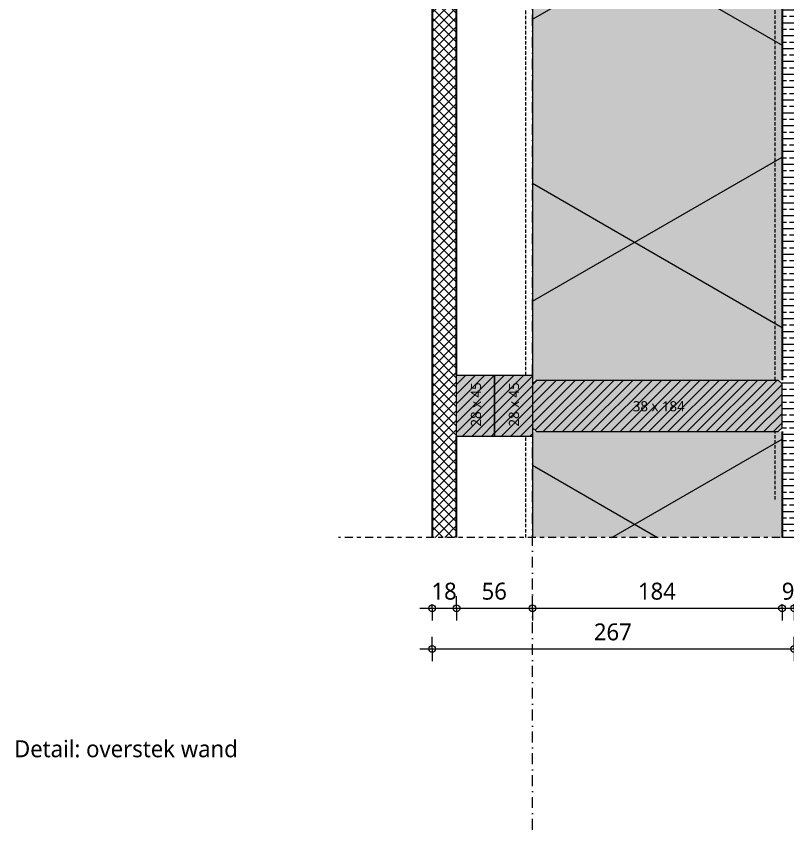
# Model space of a CAD drawing. Header units: millimetres. Extents: x 2927 to 18500, y -7154 to 6447.
# Drawn here: x 9266 to 9834, y 2741 to 3340 of the extents above; entities that cross this region are included whole.
import ezdxf

# ---------------------------------------------------------------- set-up
doc = ezdxf.new("R2010")
doc.units = ezdxf.units.MM
for name, pattern in [('MV_center', [15, 6, -3, 3, -3]), ('MV_hidden', [3.75, 2.5, -1.25]), ('MV_stramien', [16, 8, -4, 0, -4])]:
    doc.linetypes.add(name, pattern=pattern)
for name, color, linetype, lineweight in [('A-ANNO-DIMS', 211, 'Continuous', 13), ('A-ANNO-DIMS-5', 211, 'Continuous', 13), ('A-ANNO-NOTE', 131, 'Continuous', 18), ('A-DETL', 90, 'Continuous', 13), ('A-DETL-GENF', 92, 'Continuous', 18), ('A-DETL-MEDM', 33, 'Continuous', 18), ('G-ANNO-TEXT', 231, 'Continuous', 13)]:
    doc.layers.add(name, color=color, linetype=linetype, lineweight=lineweight)
doc.styles.add('Segoe UI', font='segoeui.ttf', dxfattribs={"height": 7.5})
doc.styles.add('Segoe UI_3', font='segoeui.ttf', dxfattribs={"height": 12.5})
doc.dimstyles.new('2_5_mm_controle', dxfattribs={"dimscale": 304.8, "dimtxt": 13.092049, "dimasz": 0.016404, "dimexe": 0.029528, "dimexo": 0.0625, "dimgap": 0.008202, "dimtad": 1, "dimdec": 0, "dimzin": 0, "dimdsep": 46, "dimtxsty": 'Segoe UI_3', "dimblk1": 'DOTBLANK', "dimblk2": 'DOTBLANK', "dimsah": 1, "dimcen": 0.09, "dimdle": 0.029528, "dimazin": 0, "dimtfac": 1, "dimtdec": 4, "dimtix": 1, "dimtmove": 0, "dimatfit": 3, "dimfxl": 0.029528, "dimfxlon": 1, "dimtvp": 1, "dimtfill": 1, "dimtolj": 1, "dimtzin": 0, "dimarcsym": 2})

# ---------------------------------------------------------------- blocks, each defined once
blk = doc.blocks.new('42 isolatie - Type 1-3769776-Details Domera')
at = {"layer": 'A-DETL-GENF'}
h = blk.add_hatch(color=256, dxfattribs=at)
h.paths.add_polyline_path([(12.28, -184.8), (90.28, -184.8), (90.28, -0.8), (12.28, -0.8), (12.28, -184.66)])
h.paths.add_polyline_path([(128.28, -184.66), (128.28, -184.8), (493.28, -184.8), (493.28, -184.66), (535.28, -184.66), (535.28, -0.8), (128.28, -0.8), (128.28, -181.97)])
at = {"layer": 'A-DETL-GENF', "lineweight": 13}
h = blk.add_hatch(dxfattribs=at)
h.set_pattern_fill('FP_11', color=256, style=0, pattern_type=2)
h.set_pattern_definition([(300, (-2126.39, -181.76), (-155.885, -90), []), (240, (-2126.39, -181.76), (-155.885, 90), [])])
h.paths.add_polyline_path([(12.28, -184.8), (90.28, -184.8), (90.28, -0.8), (12.28, -0.8), (12.28, -184.66)])
h.paths.add_polyline_path([(128.28, -184.66), (128.28, -184.8), (493.28, -184.8), (493.28, -184.66), (535.28, -184.66), (535.28, -0.8), (128.28, -0.8), (128.28, -181.97)])
at = {"layer": 'A-DETL-GENF'}
for p, q in [((86.78, -0.8), (12.28, -0.8)), ((86.78, -0.8), (12.28, -0.8)), ((523.28, -0.8), (131.78, -0.8)), ((523.28, -0.8), (131.78, -0.8)), ((535.28, -3.63), (535.28, -0.8)), ((535.28, -181.97), (535.28, -3.63)), ((12.28, -184.8), (90.28, -184.8)), ((128.28, -184.8), (493.28, -184.8)), ((535.28, -184.66), (535.28, -181.97))]:
    blk.add_line(p, q, dxfattribs=at)
blk = doc.blocks.new('NLRS_00_DI_maskeer - Type 1-4234560-Details Domera')
at = {"layer": 'A-DETL-GENF', "linetype": 'MV_center'}
blk.add_line((345.5, 0), (-100, 0), dxfattribs=at)
blk = doc.blocks.new('00 hout_rechthoekig_sls - SLS 38x184-V4-Details Domera')
at = {"layer": 'A-DETL-GENF'}
blk.add_hatch(color=256, dxfattribs=at).paths.add_polyline_path([(2.83, -38), (181.17, -38), (184, -35.17), (184, -2.83), (181.17, 0), (2.83, 0), (0, -2.83), (0, -35.17)])
at = {"layer": 'A-DETL-MEDM', "lineweight": 13}
h = blk.add_hatch(dxfattribs=at)
h.set_pattern_fill('FP_21', color=256, style=0, pattern_type=2)
h.set_pattern_definition([(45, (-9646.565, -3072.223), (-3.535534, 3.535534), [])])
h.paths.add_polyline_path([(2.83, -38), (181.17, -38), (184, -35.17), (184, -2.83), (181.17, 0), (2.83, 0), (0, -2.83), (0, -35.17)])
at = {"layer": 'A-DETL-MEDM'}
for p, q in [((0, -2.83), (2.83, 0)), ((2.83, 0), (0, -2.83)), ((2.83, 0), (181.17, 0)), ((181.17, 0), (184, -2.83)), ((181.17, 0), (184, -2.83)), ((184, -35.17), (184, -2.83)), ((2.83, -38), (0, -35.17)), ((0, -35.17), (2.83, -38)), ((184, -35.17), (181.17, -38)), ((181.17, -38), (184, -35.17)), ((2.83, -38), (181.17, -38))]:
    blk.add_line(p, q, dxfattribs=at)
blk = doc.blocks.new('00 hout_rechthoekig_sls - Vuren Gewolmaniseerd 28x45-V67-Details Domera')
at = {"layer": 'A-DETL-GENF', "lineweight": 13}
blk.add_hatch(color=256, dxfattribs=at).paths.add_polyline_path([(0, -28), (45, -28), (45, 0), (0, 0)])
at = {"layer": 'A-DETL-MEDM', "lineweight": 13}
h = blk.add_hatch(dxfattribs=at)
h.set_pattern_fill('FP_105', color=256, style=0, pattern_type=2)
h.set_pattern_definition([(315, (-3030.723, 9618.565), (3.535534, 3.535534), [])])
h.paths.add_polyline_path([(0, -28), (45, -28), (45, 0), (0, 0)])
at = {"layer": 'A-DETL-MEDM'}
for p, q in [((0, 0), (45, 0)), ((0, -28), (0, 0)), ((45, 0), (45, -28)), ((45, 0), (45, -28)), ((45, 0), (45, -28)), ((45, -28), (0, -28)), ((45, -28), (0, -28))]:
    blk.add_line(p, q, dxfattribs=at)
blk = doc.blocks.new('00 hout_rechthoekig_sls - Vuren Gewolmaniseerd 28x45-V68-Details Domera')
at = {"layer": 'A-DETL-GENF', "lineweight": 13}
blk.add_hatch(color=256, dxfattribs=at).paths.add_polyline_path([(0, -28), (45, -28), (45, 0), (0, 0)])
at = {"layer": 'A-DETL-MEDM', "lineweight": 13}
h = blk.add_hatch(dxfattribs=at)
h.set_pattern_fill('FP_106', color=256, style=0, pattern_type=2)
h.set_pattern_definition([(315, (-3030.723, 9590.565), (3.535534, 3.535534), [])])
h.paths.add_polyline_path([(0, -28), (45, -28), (45, 0), (0, 0)])
at = {"layer": 'A-DETL-MEDM'}
for p, q in [((0, 0), (45, 0)), ((0, -28), (0, 0)), ((45, 0), (45, -28)), ((45, 0), (45, -28)), ((45, 0), (45, -28)), ((45, -28), (0, -28)), ((45, -28), (0, -28))]:
    blk.add_line(p, q, dxfattribs=at)
blk = doc.blocks.new('DIMBLOCK1-Details Domera')
at = {"layer": 'A-ANNO-DIMS-5'}
for p, q in [((9572.57, 2904.11), (9572.57, 2913.11)), ((9590.57, 2904.11), (9590.57, 2913.11)), ((9563.57, 2904.11), (9590.57, 2904.11)), ((9572.57, 2904.11), (9572.57, 2895.11)), ((9590.57, 2904.11), (9590.57, 2895.11))]:
    blk.add_line(p, q, dxfattribs=at)
for centre in [(9572.57, 2904.11), (9590.57, 2904.11)]:
    blk.add_circle(centre, 2.5, dxfattribs=at)
at = {"layer": 'A-ANNO-DIMS-5', "color": 0, "insert": (9572.04, 2922.92), "char_height": 12.5, "width": 22.8516, "attachment_point": 1, "line_spacing_factor": 1.142579, "style": 'Segoe UI_3', "bg_fill": 3, "box_fill_scale": 1.25, "bg_fill_color": 9, "bg_fill_true_color": 13158600, "bg_fill_transparency": 0}
blk.add_mtext('18', dxfattribs=at)
blk = doc.blocks.new('_DotBlank')
at = {"color": 0, "linetype": 'ByBlock', "lineweight": -2}
blk.add_line((-0.5, 0), (-1, 0), dxfattribs=at)
blk.add_circle((0, 0), 0.5, dxfattribs=at)
blk = doc.blocks.new('DIMBLOCK2-Details Domera')
at = {"layer": 'A-ANNO-DIMS-5'}
for p, q in [((9590.57, 2904.11), (9590.57, 2913.11)), ((9646.57, 2904.11), (9646.57, 2913.11)), ((9590.57, 2904.11), (9646.57, 2904.11)), ((9590.57, 2904.11), (9590.57, 2895.11)), ((9646.57, 2904.11), (9646.57, 2895.11))]:
    blk.add_line(p, q, dxfattribs=at)
for centre in [(9590.57, 2904.11), (9646.57, 2904.11)]:
    blk.add_circle(centre, 2.5, dxfattribs=at)
at = {"layer": 'A-ANNO-DIMS-5', "color": 0, "insert": (9609.04, 2922.92), "char_height": 12.5, "width": 22.8516, "attachment_point": 1, "line_spacing_factor": 1.142579, "style": 'Segoe UI_3', "bg_fill": 3, "box_fill_scale": 1.25, "bg_fill_color": 9, "bg_fill_true_color": 13158600, "bg_fill_transparency": 0}
blk.add_mtext('56', dxfattribs=at)
blk = doc.blocks.new('DIMBLOCK3-Details Domera')
at = {"layer": 'A-ANNO-DIMS-5'}
for p, q in [((9646.57, 2904.11), (9646.57, 2913.11)), ((9830.57, 2904.11), (9830.57, 2913.11)), ((9646.57, 2904.11), (9830.57, 2904.11)), ((9646.57, 2904.11), (9646.57, 2895.11)), ((9830.57, 2904.11), (9830.57, 2895.11))]:
    blk.add_line(p, q, dxfattribs=at)
for centre in [(9646.57, 2904.11), (9830.57, 2904.11)]:
    blk.add_circle(centre, 2.5, dxfattribs=at)
at = {"layer": 'A-ANNO-DIMS-5', "color": 0, "insert": (9724.28, 2922.92), "char_height": 12.5, "width": 34.2774, "attachment_point": 1, "line_spacing_factor": 1.142579, "style": 'Segoe UI_3', "bg_fill": 3, "box_fill_scale": 1.25, "bg_fill_color": 9, "bg_fill_true_color": 13158600, "bg_fill_transparency": 0}
blk.add_mtext('184', dxfattribs=at)
blk = doc.blocks.new('DIMBLOCK4-Details Domera')
at = {"layer": 'A-ANNO-DIMS-5'}
for p, q in [((9830.57, 2904.11), (9830.57, 2913.11)), ((9839.57, 2904.11), (9839.57, 2913.11)), ((9830.57, 2904.11), (9848.57, 2904.11)), ((9830.57, 2904.11), (9830.57, 2895.11)), ((9839.57, 2904.11), (9839.57, 2895.11))]:
    blk.add_line(p, q, dxfattribs=at)
for centre in [(9830.57, 2904.11), (9839.57, 2904.11)]:
    blk.add_circle(centre, 2.5, dxfattribs=at)
at = {"layer": 'A-ANNO-DIMS-5', "color": 0, "insert": (9830.3, 2922.92), "char_height": 12.5, "width": 11.4258, "attachment_point": 1, "line_spacing_factor": 1.142579, "style": 'Segoe UI_3', "bg_fill": 3, "box_fill_scale": 1.25, "bg_fill_color": 9, "bg_fill_true_color": 13158600, "bg_fill_transparency": 0}
blk.add_mtext('9', dxfattribs=at)
blk = doc.blocks.new('DIMBLOCK5-Details Domera')
at = {"layer": 'A-ANNO-DIMS-5'}
for p, q in [((9572.57, 2874.11), (9572.57, 2883.11)), ((9839.57, 2874.11), (9839.57, 2883.11)), ((9563.57, 2874.11), (9848.57, 2874.11)), ((9572.57, 2874.11), (9572.57, 2865.11)), ((9839.57, 2874.11), (9839.57, 2865.11))]:
    blk.add_line(p, q, dxfattribs=at)
for centre in [(9572.57, 2874.11), (9839.57, 2874.11)]:
    blk.add_circle(centre, 2.5, dxfattribs=at)
at = {"layer": 'A-ANNO-DIMS-5', "color": 0, "insert": (9691.78, 2892.92), "char_height": 12.5, "width": 34.2774, "attachment_point": 1, "line_spacing_factor": 1.142579, "style": 'Segoe UI_3', "bg_fill": 3, "box_fill_scale": 1.25, "bg_fill_color": 9, "bg_fill_true_color": 13158600, "bg_fill_transparency": 0}
blk.add_mtext('267', dxfattribs=at)

msp = doc.modelspace()

# ---------------------------------------------------------------- hatches: boundary and pattern name
at = {"layer": 'A-DETL-GENF', "lineweight": 13}
h = msp.add_hatch(dxfattribs=at)
h.set_pattern_fill('FP_12', color=250, style=0, pattern_type=2)
h.set_pattern_definition([(45, (0, 0), (-3.535534, 3.535534), []), (135, (0, 0), (-3.535534, -3.535534), [])])
h.paths.add_polyline_path([(9590.57, 2956.22), (9590.57, 3512.22), (9572.57, 3512.22), (9572.57, 2956.22)])
h = msp.add_hatch(dxfattribs=at)
h.set_pattern_fill('FP_4', color=250, style=0, pattern_type=2)
h.set_pattern_definition([(0, (0, 0), (0, 9.476), []), (0, (0, 4.738), (0, 9.476), [4.738, -2.369])])
h.paths.add_polyline_path([(9830.57, 2956.22), (9839.57, 2956.22), (9839.57, 3437.22), (9830.57, 3437.22), (9830.57, 3034.22)])

# ---------------------------------------------------------------- linework, layer by layer
at = {"layer": 'A-DETL', "linetype": 'MV_stramien', "lineweight": 18}
for p, q in [((9646.57, 3075.72), (9646.57, 3658.22)), ((9646.57, 2740.88), (9646.57, 3030.72))]:
    msp.add_line(p, q, dxfattribs=at)
at = {"layer": 'A-DETL', "lineweight": 25}
for p, q in [((9572.57, 3512.22), (9572.57, 2956.22)), ((9590.57, 3075.72), (9590.57, 3467.22)), ((9830.57, 3437.22), (9830.57, 3072.22)), ((9830.57, 3034.22), (9830.57, 2956.22)), ((9590.57, 2956.22), (9590.57, 3030.72))]:
    msp.add_line(p, q, dxfattribs=at)
at = {"layer": 'A-DETL', "linetype": 'MV_hidden', "lineweight": 18}
for p, q in [((9825.57, 3072.22), (9825.57, 3479.22)), ((9641.57, 3075.72), (9641.57, 3467.22)), ((9825.57, 2984.22), (9825.57, 3034.22)), ((9641.57, 2956.22), (9641.57, 3030.72))]:
    msp.add_line(p, q, dxfattribs=at)

# ---------------------------------------------------------------- block references
at = {"layer": 'A-DETL-GENF', "rotation": 89.99999999999991}
msp.add_blockref('42 isolatie - Type 1-3769776-Details Domera', (9645.77, 2943.95), dxfattribs=at)
at = {"layer": 'A-DETL-GENF', "linetype": 'MV_center'}
msp.add_blockref('NLRS_00_DI_maskeer - Type 1-4234560-Details Domera', (9603.57, 2956.22), dxfattribs=at)
at = {"layer": 'A-DETL-MEDM', "lineweight": 13, "rotation": 90}
for name, p in [('00 hout_rechthoekig_sls - Vuren Gewolmaniseerd 28x45-V68-Details Domera', (9590.57, 3030.72)), ('00 hout_rechthoekig_sls - Vuren Gewolmaniseerd 28x45-V67-Details Domera', (9618.57, 3030.72))]:
    msp.add_blockref(name, p, dxfattribs=at)
at = {"layer": 'A-DETL-MEDM'}
msp.add_blockref('00 hout_rechthoekig_sls - SLS 38x184-V4-Details Domera', (9646.57, 3072.22), dxfattribs=at)

# ---------------------------------------------------------------- texts
at = {"layer": 'A-ANNO-NOTE', "lineweight": 13, "char_height": 7.5, "width": 40.4852, "attachment_point": 1, "rotation": 90, "style": 'Segoe UI'}
for insert in [(9601.12, 3037.96), (9629.12, 3037.96)]:
    msp.add_mtext('28 x 45', dxfattribs=dict(at, insert=insert))
at = {"layer": 'A-ANNO-NOTE', "lineweight": 13, "insert": (9720.51, 3056.67), "char_height": 7.5, "width": 47.2996, "attachment_point": 1, "style": 'Segoe UI'}
msp.add_mtext('38 x 184', dxfattribs=at)
at = {"layer": 'G-ANNO-TEXT', "color": 7, "insert": (9264.36, 2806.76), "char_height": 12.5, "width": 200.021, "attachment_point": 1, "style": 'Segoe UI_3'}
msp.add_mtext('Detail: overstek wand', dxfattribs=at)

# ---------------------------------------------------------------- dimensions: what is measured, and where the dimension line sits
at = {"layer": 'A-ANNO-DIMS'}
dim = msp.add_linear_dim(base=(9590.57, 2904.11), p1=(9572.57, 2913.11), p2=(9590.57, 2913.11), dimstyle='2_5_mm_controle', override={"dimpost": '<>', "dimfxl": 18}, dxfattribs=at)
dim.commit()
dim.dimension.update_dxf_attribs({"geometry": 'DIMBLOCK1-Details Domera', "text_midpoint": (9581.57, 2913.1)})

# ---------------------------------------------------------------- next in the draw order: dimensions: what is measured, and where the dimension line sits
dim = msp.add_linear_dim(base=(9646.57, 2904.11), p1=(9590.57, 2913.11), p2=(9646.57, 2913.11), dimstyle='2_5_mm_controle', override={"dimpost": '<>', "dimfxl": 56}, dxfattribs=at)
dim.commit()
dim.dimension.update_dxf_attribs({"geometry": 'DIMBLOCK2-Details Domera', "text_midpoint": (9618.57, 2913.07)})

# ---------------------------------------------------------------- next in the draw order: dimensions: what is measured, and where the dimension line sits
dim = msp.add_linear_dim(base=(9830.57, 2904.11), p1=(9646.57, 2913.11), p2=(9830.57, 2913.11), dimstyle='2_5_mm_controle', override={"dimpost": '<>', "dimfxl": 184}, dxfattribs=at)
dim.commit()
dim.dimension.update_dxf_attribs({"geometry": 'DIMBLOCK3-Details Domera', "text_midpoint": (9738.57, 2913.1)})

# ---------------------------------------------------------------- next in the draw order: dimensions: what is measured, and where the dimension line sits
dim = msp.add_linear_dim(base=(9839.57, 2904.11), p1=(9830.57, 2913.11), p2=(9839.57, 2913.11), dimstyle='2_5_mm_controle', override={"dimpost": '<>', "dimfxl": 9}, dxfattribs=at)
dim.commit()
dim.dimension.update_dxf_attribs({"geometry": 'DIMBLOCK4-Details Domera', "text_midpoint": (9835.07, 2913.07)})

# ---------------------------------------------------------------- next in the draw order: dimensions: what is measured, and where the dimension line sits
dim = msp.add_linear_dim(base=(9839.57, 2874.11), p1=(9572.57, 2883.11), p2=(9839.57, 2883.11), dimstyle='2_5_mm_controle', override={"dimpost": '<>', "dimfxl": 267}, dxfattribs=at)
dim.commit()
dim.dimension.update_dxf_attribs({"geometry": 'DIMBLOCK5-Details Domera', "text_midpoint": (9706.07, 2883.07)})

doc.saveas('drawing.dxf')
